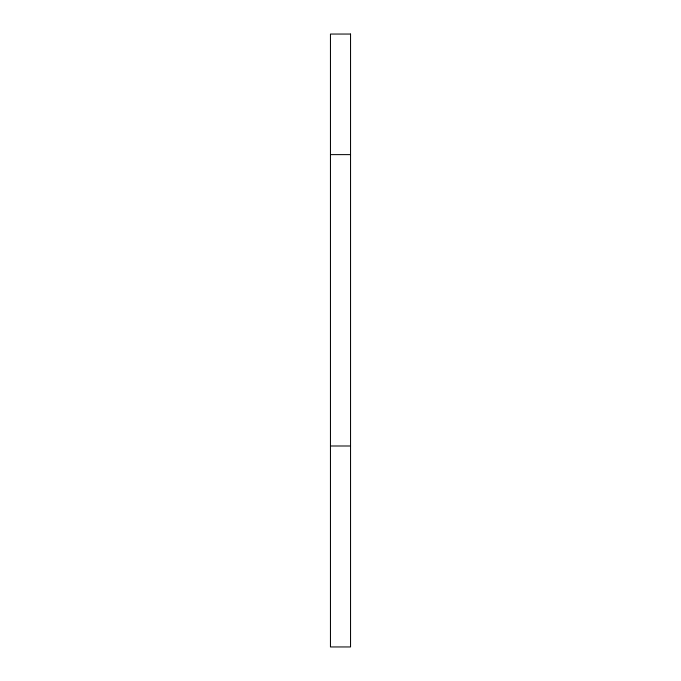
<?xml version="1.0" encoding="UTF-8"?>
<svg xmlns="http://www.w3.org/2000/svg" width="681" height="681" viewBox="0 0 681 681"><rect width="100%" height="100%" fill="white"/><g stroke="black" fill="none" stroke-linecap="round" stroke-linejoin="round"><path stroke-width="1.02" d="M330.455 154.621L350.545 154.621M330.455 445.995L350.545 445.995M350.545 34.05L330.455 34.05L330.455 646.95L350.545 646.95L350.545 34.05"/></g></svg>
